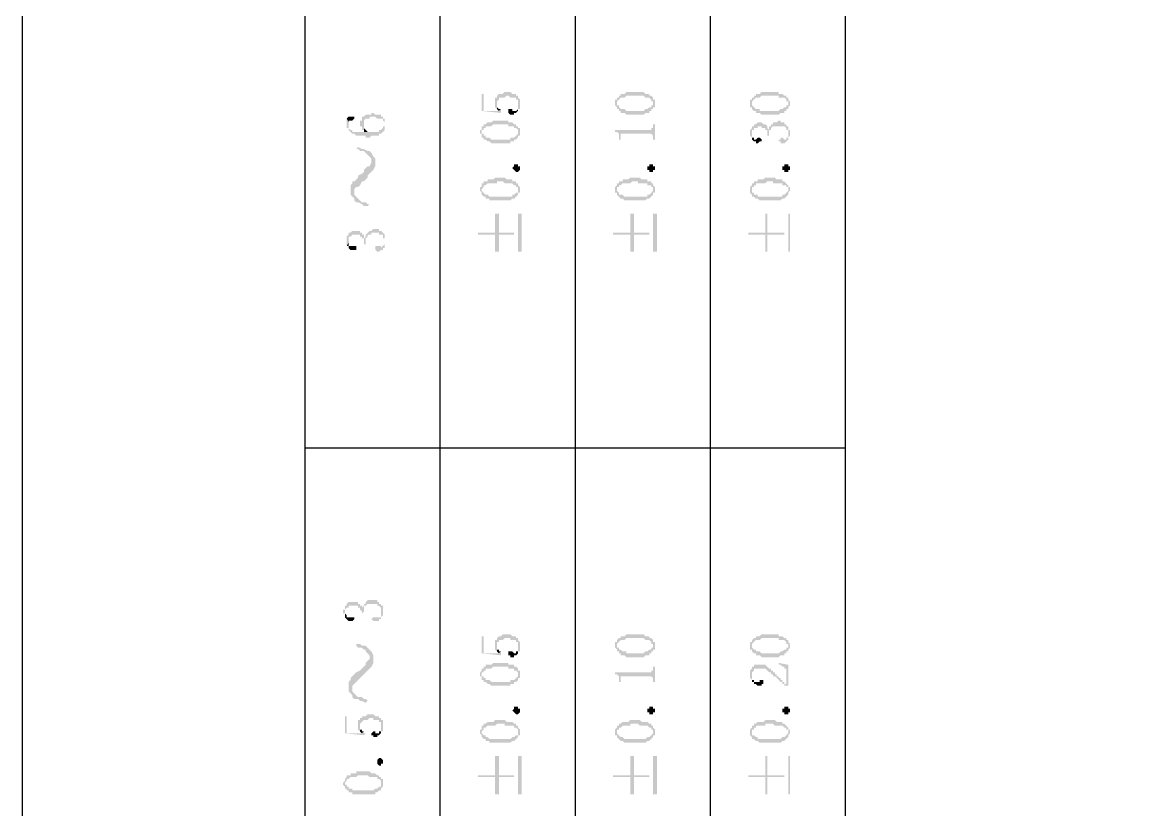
# Model space of a CAD drawing. Header units: inches. Extents: x 3613 to 8393, y -2205 to -794.
# Drawn here: x 7005.62 to 7031.83, y -1141.56 to -1122.88 of the extents above; entities that cross this region are included whole.
import ezdxf

# ---------------------------------------------------------------- set-up
doc = ezdxf.new("R2010")
doc.units = ezdxf.units.IN
doc.header["$MEASUREMENT"] = 0

msp = doc.modelspace()

# ---------------------------------------------------------------- hatches: boundary and pattern name
at = {"transparency": 33554559}
for points in [[(7016.527, -1124.582), (7016.527, -1124.988), (7016.978, -1125.033), (7016.978, -1124.988), (7016.978, -1124.943), (7016.933, -1124.988), (7016.572, -1124.988), (7016.572, -1124.582)], [(7016.843, -1124.762), (7016.843, -1124.852), (7016.843, -1124.898), (7016.843, -1124.898), (7016.888, -1124.943), (7016.888, -1124.807), (7016.888, -1124.762), (7016.888, -1124.762), (7016.933, -1124.717), (7016.933, -1124.672), (7017.069, -1124.672), (7017.114, -1124.627), (7017.159, -1124.627), (7017.204, -1124.672), (7017.34, -1124.672), (7017.34, -1124.717), (7017.385, -1124.717), (7017.385, -1124.762), (7017.385, -1124.807), (7017.385, -1124.943), (7017.43, -1124.943), (7017.43, -1124.898), (7017.43, -1124.807), (7017.43, -1124.762), (7017.43, -1124.717), (7017.385, -1124.672), (7017.385, -1124.627), (7017.34, -1124.627), (7017.34, -1124.582), (7017.249, -1124.582), (7017.204, -1124.537), (7017.069, -1124.537), (7017.024, -1124.582), (7016.933, -1124.582), (7016.888, -1124.627), (7016.888, -1124.672), (7016.843, -1124.672), (7016.843, -1124.717)], [(7019.686, -1124.807), (7019.686, -1124.852), (7019.686, -1124.852), (7019.732, -1124.898), (7019.732, -1124.943), (7019.732, -1124.807), (7019.732, -1124.762), (7019.732, -1124.762), (7019.777, -1124.717), (7019.777, -1124.717), (7019.822, -1124.672), (7019.912, -1124.672), (7019.957, -1124.627), (7020.363, -1124.627), (7020.409, -1124.672), (7020.499, -1124.672), (7020.544, -1124.717), (7020.544, -1124.762), (7020.589, -1124.762), (7020.589, -1124.807), (7020.589, -1124.672), (7020.589, -1124.672), (7020.544, -1124.627), (7020.499, -1124.627), (7020.499, -1124.582), (7020.409, -1124.582), (7020.363, -1124.537), (7019.957, -1124.537), (7019.912, -1124.582), (7019.822, -1124.582), (7019.822, -1124.627), (7019.777, -1124.627), (7019.777, -1124.672), (7019.732, -1124.672), (7019.732, -1124.717), (7019.686, -1124.717), (7019.686, -1124.762), (7019.686, -1124.762)], [(7022.891, -1124.807), (7022.891, -1124.852), (7022.891, -1124.898), (7022.936, -1124.898), (7022.936, -1124.943), (7022.936, -1124.807), (7022.936, -1124.762), (7022.936, -1124.762), (7022.981, -1124.717), (7022.981, -1124.717), (7023.026, -1124.672), (7023.116, -1124.672), (7023.162, -1124.627), (7023.568, -1124.627), (7023.568, -1124.672), (7023.703, -1124.672), (7023.748, -1124.717), (7023.748, -1124.762), (7023.793, -1124.762), (7023.793, -1124.807), (7023.793, -1124.672), (7023.748, -1124.672), (7023.748, -1124.627), (7023.703, -1124.627), (7023.658, -1124.582), (7023.568, -1124.582), (7023.568, -1124.537), (7023.162, -1124.537), (7023.116, -1124.582), (7023.026, -1124.582), (7023.026, -1124.627), (7022.981, -1124.627), (7022.981, -1124.672), (7022.936, -1124.672), (7022.936, -1124.717), (7022.891, -1124.717), (7022.891, -1124.762), (7022.891, -1124.762)], [(7016.888, -1124.943), (7016.888, -1124.943), (7016.933, -1124.988), (7016.933, -1124.988), (7016.978, -1124.943), (7016.933, -1124.943), (7016.888, -1124.898), (7016.888, -1124.852), (7016.888, -1124.807)], [(7017.159, -1124.988), (7017.159, -1125.033), (7017.159, -1125.033), (7017.204, -1125.078), (7017.294, -1125.078), (7017.294, -1125.033), (7017.34, -1125.033), (7017.385, -1124.988), (7017.385, -1124.807), (7017.385, -1124.898), (7017.385, -1124.943), (7017.385, -1124.943), (7017.34, -1124.988), (7017.249, -1124.988), (7017.249, -1124.943), (7017.159, -1124.943)], [(7019.732, -1124.943), (7019.777, -1124.943), (7019.777, -1124.988), (7019.822, -1124.988), (7019.822, -1125.033), (7019.912, -1125.033), (7019.957, -1125.078), (7020.363, -1125.078), (7020.409, -1125.033), (7020.499, -1125.033), (7020.499, -1124.988), (7020.544, -1124.988), (7020.544, -1124.943), (7020.589, -1124.943), (7020.589, -1124.898), (7020.634, -1124.898), (7020.634, -1124.852), (7020.634, -1124.807), (7020.634, -1124.762), (7020.634, -1124.717), (7020.589, -1124.717), (7020.589, -1124.672), (7020.589, -1124.807), (7020.589, -1124.852), (7020.544, -1124.852), (7020.544, -1124.898), (7020.499, -1124.898), (7020.454, -1124.943), (7020.409, -1124.943), (7020.363, -1124.988), (7019.957, -1124.988), (7019.912, -1124.943), (7019.822, -1124.943), (7019.777, -1124.898), (7019.777, -1124.852), (7019.732, -1124.852), (7019.732, -1124.807), (7019.732, -1124.807)], [(7022.936, -1124.943), (7022.936, -1124.943), (7022.981, -1124.988), (7023.026, -1124.988), (7023.026, -1125.033), (7023.116, -1125.033), (7023.162, -1125.078), (7023.568, -1125.078), (7023.613, -1125.033), (7023.703, -1125.033), (7023.703, -1124.988), (7023.748, -1124.988), (7023.748, -1124.943), (7023.793, -1124.943), (7023.793, -1124.898), (7023.793, -1124.898), (7023.839, -1124.852), (7023.839, -1124.807), (7023.839, -1124.762), (7023.839, -1124.762), (7023.793, -1124.717), (7023.793, -1124.672), (7023.793, -1124.807), (7023.793, -1124.852), (7023.748, -1124.852), (7023.748, -1124.898), (7023.703, -1124.898), (7023.658, -1124.943), (7023.613, -1124.943), (7023.568, -1124.988), (7023.116, -1124.988), (7023.116, -1124.943), (7023.026, -1124.943), (7022.981, -1124.898), (7022.981, -1124.898), (7022.936, -1124.852), (7022.936, -1124.807), (7022.936, -1124.807)], [(7013.323, -1125.168), (7013.368, -1125.259), (7013.368, -1125.214), (7013.458, -1125.214), (7013.503, -1125.168), (7013.503, -1125.123), (7013.368, -1125.123)], [(7013.323, -1125.259), (7013.323, -1125.304), (7013.323, -1125.349), (7013.323, -1125.394), (7013.368, -1125.394), (7013.368, -1125.439), (7013.368, -1125.439), (7013.413, -1125.484), (7013.413, -1125.484), (7013.458, -1125.529), (7013.503, -1125.529), (7013.548, -1125.575), (7013.774, -1125.575), (7013.774, -1125.62), (7013.864, -1125.62), (7013.909, -1125.575), (7014.09, -1125.575), (7014.09, -1125.529), (7014.135, -1125.529), (7014.18, -1125.484), (7014.18, -1125.484), (7014.225, -1125.439), (7014.225, -1125.304), (7014.225, -1125.349), (7014.18, -1125.349), (7014.18, -1125.394), (7014.18, -1125.394), (7014.135, -1125.439), (7014.09, -1125.439), (7014.09, -1125.484), (7013.458, -1125.484), (7013.458, -1125.439), (7013.413, -1125.439), (7013.368, -1125.394), (7013.368, -1125.349), (7013.368, -1125.259), (7013.323, -1125.168)], [(7013.639, -1125.304), (7013.639, -1125.349), (7013.684, -1125.349), (7013.684, -1125.394), (7013.684, -1125.439), (7013.729, -1125.439), (7013.729, -1125.259), (7013.729, -1125.214), (7013.729, -1125.214), (7013.774, -1125.168), (7013.864, -1125.168), (7013.864, -1125.123), (7014, -1125.123), (7014.045, -1125.168), (7014.18, -1125.168), (7014.18, -1125.214), (7014.18, -1125.214), (7014.225, -1125.259), (7014.225, -1125.439), (7014.225, -1125.394), (7014.225, -1125.349), (7014.225, -1125.304), (7014.225, -1125.259), (7014.225, -1125.214), (7014.225, -1125.168), (7014.18, -1125.168), (7014.18, -1125.123), (7014.135, -1125.123), (7014.135, -1125.078), (7014, -1125.078), (7013.955, -1125.033), (7013.909, -1125.033), (7013.909, -1125.078), (7013.774, -1125.078), (7013.729, -1125.123), (7013.684, -1125.123), (7013.684, -1125.168), (7013.684, -1125.214), (7013.639, -1125.214), (7013.639, -1125.259)], [(7013.729, -1125.439), (7013.729, -1125.484), (7013.819, -1125.484), (7013.774, -1125.439), (7013.774, -1125.439), (7013.729, -1125.394), (7013.729, -1125.304), (7013.729, -1125.304)], [(7016.482, -1125.484), (7016.482, -1125.529), (7016.527, -1125.529), (7016.527, -1125.575), (7016.527, -1125.62), (7016.527, -1125.484), (7016.527, -1125.439), (7016.572, -1125.439), (7016.572, -1125.394), (7016.617, -1125.394), (7016.617, -1125.349), (7016.753, -1125.349), (7016.798, -1125.304), (7017.159, -1125.304), (7017.159, -1125.349), (7017.294, -1125.349), (7017.294, -1125.394), (7017.34, -1125.394), (7017.385, -1125.439), (7017.385, -1125.484), (7017.385, -1125.349), (7017.34, -1125.349), (7017.34, -1125.304), (7017.294, -1125.304), (7017.249, -1125.259), (7017.159, -1125.259), (7017.159, -1125.214), (7016.798, -1125.214), (7016.753, -1125.259), (7016.663, -1125.259), (7016.617, -1125.304), (7016.572, -1125.304), (7016.572, -1125.349), (7016.527, -1125.349), (7016.527, -1125.394), (7016.527, -1125.439), (7016.482, -1125.439)], [(7016.527, -1125.62), (7016.572, -1125.62), (7016.572, -1125.665), (7016.617, -1125.665), (7016.663, -1125.71), (7016.708, -1125.71), (7016.753, -1125.755), (7017.204, -1125.755), (7017.204, -1125.71), (7017.294, -1125.71), (7017.294, -1125.665), (7017.34, -1125.665), (7017.385, -1125.62), (7017.385, -1125.575), (7017.43, -1125.575), (7017.43, -1125.529), (7017.43, -1125.484), (7017.43, -1125.439), (7017.43, -1125.394), (7017.385, -1125.394), (7017.385, -1125.349), (7017.385, -1125.529), (7017.385, -1125.529), (7017.34, -1125.575), (7017.34, -1125.575), (7017.294, -1125.62), (7017.204, -1125.62), (7017.204, -1125.665), (7016.753, -1125.665), (7016.708, -1125.62), (7016.617, -1125.62), (7016.617, -1125.575), (7016.572, -1125.575), (7016.572, -1125.529), (7016.527, -1125.529), (7016.527, -1125.484)], [(7019.686, -1125.439), (7019.686, -1125.484), (7019.732, -1125.484), (7019.777, -1125.529), (7019.777, -1125.62), (7019.777, -1125.665), (7019.822, -1125.665), (7019.822, -1125.575), (7019.822, -1125.529), (7020.544, -1125.529), (7020.589, -1125.575), (7020.589, -1125.665), (7020.634, -1125.665), (7020.634, -1125.304), (7020.589, -1125.304), (7020.589, -1125.349), (7020.589, -1125.394), (7020.544, -1125.394), (7020.544, -1125.439), (7020.499, -1125.439)], [(7022.891, -1125.484), (7022.891, -1125.529), (7022.891, -1125.575), (7022.891, -1125.575), (7022.936, -1125.62), (7022.936, -1125.529), (7022.936, -1125.484), (7022.936, -1125.439), (7022.981, -1125.439), (7022.981, -1125.394), (7023.071, -1125.394), (7023.071, -1125.349), (7023.162, -1125.349), (7023.162, -1125.394), (7023.252, -1125.394), (7023.252, -1125.439), (7023.297, -1125.439), (7023.297, -1125.529), (7023.297, -1125.575), (7023.342, -1125.575), (7023.342, -1125.529), (7023.342, -1125.439), (7023.387, -1125.439), (7023.387, -1125.394), (7023.387, -1125.394), (7023.432, -1125.349), (7023.703, -1125.349), (7023.748, -1125.394), (7023.748, -1125.439), (7023.793, -1125.439), (7023.793, -1125.484), (7023.793, -1125.529), (7023.793, -1125.349), (7023.748, -1125.349), (7023.748, -1125.304), (7023.703, -1125.304), (7023.703, -1125.259), (7023.613, -1125.259), (7023.613, -1125.214), (7023.568, -1125.214), (7023.523, -1125.259), (7023.432, -1125.259), (7023.432, -1125.304), (7023.387, -1125.304), (7023.387, -1125.349), (7023.342, -1125.349), (7023.342, -1125.394), (7023.342, -1125.439), (7023.297, -1125.394), (7023.297, -1125.349), (7023.297, -1125.349), (7023.252, -1125.304), (7023.207, -1125.304), (7023.162, -1125.259), (7023.071, -1125.259), (7023.026, -1125.304), (7022.981, -1125.304), (7022.981, -1125.349), (7022.936, -1125.349), (7022.936, -1125.394), (7022.936, -1125.394), (7022.891, -1125.439)], [(7023.568, -1125.71), (7023.613, -1125.71), (7023.613, -1125.755), (7023.703, -1125.755), (7023.748, -1125.71), (7023.748, -1125.71), (7023.793, -1125.665), (7023.793, -1125.62), (7023.793, -1125.62), (7023.839, -1125.575), (7023.839, -1125.529), (7023.839, -1125.484), (7023.839, -1125.439), (7023.793, -1125.439), (7023.793, -1125.349), (7023.793, -1125.529), (7023.793, -1125.575), (7023.793, -1125.62), (7023.748, -1125.62), (7023.748, -1125.665), (7023.703, -1125.665), (7023.658, -1125.62), (7023.613, -1125.62), (7023.613, -1125.665), (7023.568, -1125.665)], [(7022.936, -1125.62), (7022.936, -1125.665), (7022.936, -1125.665), (7022.981, -1125.71), (7023.026, -1125.71), (7023.026, -1125.755), (7023.071, -1125.755), (7023.116, -1125.71), (7023.162, -1125.71), (7023.162, -1125.665), (7023.162, -1125.665), (7023.116, -1125.62), (7023.071, -1125.62), (7023.026, -1125.665), (7022.981, -1125.665), (7022.981, -1125.62), (7022.936, -1125.62), (7022.936, -1125.529), (7022.936, -1125.529)], [(7013.548, -1125.891), (7013.594, -1125.891), (7013.639, -1125.936), (7013.729, -1125.936), (7013.774, -1125.981), (7013.819, -1126.026), (7013.819, -1126.026), (7013.864, -1126.071), (7013.909, -1126.116), (7013.909, -1126.432), (7013.909, -1126.432), (7013.955, -1126.387), (7014, -1126.297), (7014, -1126.116), (7013.955, -1126.071), (7013.909, -1125.981), (7013.909, -1125.981), (7013.864, -1125.936), (7013.819, -1125.936), (7013.729, -1125.891), (7013.684, -1125.891), (7013.594, -1125.845)], [(7013.413, -1126.883), (7013.413, -1126.974), (7013.458, -1127.019), (7013.503, -1127.064), (7013.503, -1126.838), (7013.548, -1126.793), (7013.594, -1126.793), (7013.639, -1126.748), (7013.684, -1126.658), (7013.729, -1126.658), (7013.774, -1126.613), (7013.819, -1126.568), (7013.819, -1126.522), (7013.864, -1126.477), (7013.909, -1126.432), (7013.909, -1126.161), (7013.909, -1126.206), (7013.864, -1126.297), (7013.819, -1126.297), (7013.774, -1126.342), (7013.729, -1126.387), (7013.729, -1126.432), (7013.684, -1126.477), (7013.594, -1126.522), (7013.594, -1126.568), (7013.548, -1126.613), (7013.503, -1126.658), (7013.458, -1126.658), (7013.458, -1126.703), (7013.413, -1126.748), (7013.413, -1126.838)], [(7017.43, -1126.342), (7017.43, -1126.387), (7017.43, -1126.387), (7017.385, -1126.432), (7017.34, -1126.432), (7017.294, -1126.387), (7017.294, -1126.387), (7017.249, -1126.342), (7017.249, -1126.342), (7017.294, -1126.297), (7017.294, -1126.252), (7017.385, -1126.252), (7017.385, -1126.297), (7017.43, -1126.297), (7017.43, -1126.342)], [(7020.634, -1126.342), (7020.634, -1126.387), (7020.589, -1126.387), (7020.589, -1126.432), (7020.499, -1126.432), (7020.499, -1126.387), (7020.454, -1126.387), (7020.454, -1126.342), (7020.454, -1126.297), (7020.499, -1126.297), (7020.499, -1126.252), (7020.589, -1126.252), (7020.589, -1126.297), (7020.634, -1126.297), (7020.634, -1126.342)], [(7023.839, -1126.342), (7023.839, -1126.387), (7023.793, -1126.387), (7023.793, -1126.432), (7023.703, -1126.432), (7023.703, -1126.387), (7023.658, -1126.387), (7023.658, -1126.342), (7023.658, -1126.297), (7023.703, -1126.297), (7023.703, -1126.252), (7023.793, -1126.252), (7023.793, -1126.297), (7023.839, -1126.297), (7023.839, -1126.342)], [(7016.482, -1126.838), (7016.482, -1126.883), (7016.482, -1126.883), (7016.527, -1126.929), (7016.527, -1126.974), (7016.527, -1126.838), (7016.527, -1126.838), (7016.572, -1126.793), (7016.572, -1126.748), (7016.617, -1126.748), (7016.663, -1126.703), (7016.888, -1126.703), (7016.888, -1126.658), (7017.024, -1126.658), (7017.069, -1126.703), (7017.249, -1126.703), (7017.294, -1126.748), (7017.34, -1126.748), (7017.34, -1126.793), (7017.385, -1126.793), (7017.385, -1126.838), (7017.385, -1126.703), (7017.34, -1126.703), (7017.34, -1126.658), (7017.249, -1126.658), (7017.249, -1126.613), (7017.114, -1126.613), (7017.069, -1126.568), (7016.843, -1126.568), (7016.798, -1126.613), (7016.663, -1126.613), (7016.663, -1126.658), (7016.572, -1126.658), (7016.572, -1126.703), (7016.527, -1126.703), (7016.527, -1126.748), (7016.527, -1126.793), (7016.482, -1126.793)], [(7016.527, -1126.974), (7016.572, -1127.019), (7016.617, -1127.019), (7016.617, -1127.064), (7016.708, -1127.064), (7016.708, -1127.109), (7017.204, -1127.109), (7017.249, -1127.064), (7017.294, -1127.064), (7017.34, -1127.019), (7017.34, -1127.019), (7017.385, -1126.974), (7017.385, -1126.929), (7017.43, -1126.929), (7017.43, -1126.883), (7017.43, -1126.838), (7017.43, -1126.793), (7017.43, -1126.793), (7017.385, -1126.748), (7017.385, -1126.883), (7017.385, -1126.929), (7017.34, -1126.929), (7017.294, -1126.974), (7017.249, -1126.974), (7017.249, -1127.019), (7016.708, -1127.019), (7016.663, -1126.974), (7016.617, -1126.974), (7016.572, -1126.929), (7016.572, -1126.929), (7016.527, -1126.883), (7016.527, -1126.838)], [(7019.686, -1126.838), (7019.686, -1126.883), (7019.686, -1126.929), (7019.732, -1126.929), (7019.732, -1126.974), (7019.732, -1126.838), (7019.732, -1126.793), (7019.777, -1126.793), (7019.777, -1126.748), (7019.822, -1126.748), (7019.867, -1126.703), (7020.047, -1126.703), (7020.093, -1126.658), (7020.228, -1126.658), (7020.228, -1126.703), (7020.454, -1126.703), (7020.454, -1126.748), (7020.544, -1126.748), (7020.544, -1126.793), (7020.589, -1126.793), (7020.589, -1126.838), (7020.589, -1126.703), (7020.544, -1126.703), (7020.544, -1126.658), (7020.454, -1126.658), (7020.454, -1126.613), (7020.318, -1126.613), (7020.273, -1126.568), (7020.047, -1126.568), (7020.002, -1126.613), (7019.867, -1126.613), (7019.867, -1126.658), (7019.777, -1126.658), (7019.777, -1126.703), (7019.732, -1126.703), (7019.732, -1126.748), (7019.732, -1126.748), (7019.686, -1126.793)], [(7019.732, -1126.974), (7019.777, -1127.019), (7019.777, -1127.019), (7019.822, -1127.064), (7019.867, -1127.064), (7019.912, -1127.109), (7020.409, -1127.109), (7020.454, -1127.064), (7020.499, -1127.064), (7020.544, -1127.019), (7020.544, -1127.019), (7020.589, -1126.974), (7020.589, -1126.929), (7020.634, -1126.929), (7020.634, -1126.883), (7020.634, -1126.838), (7020.634, -1126.793), (7020.634, -1126.793), (7020.589, -1126.748), (7020.589, -1126.883), (7020.589, -1126.883), (7020.544, -1126.929), (7020.544, -1126.929), (7020.499, -1126.974), (7020.454, -1126.974), (7020.454, -1127.019), (7019.912, -1127.019), (7019.867, -1126.974), (7019.777, -1126.974), (7019.777, -1126.929), (7019.777, -1126.929), (7019.732, -1126.883), (7019.732, -1126.838)], [(7022.891, -1126.838), (7022.891, -1126.883), (7022.891, -1126.929), (7022.891, -1126.929), (7022.936, -1126.974), (7022.936, -1126.838), (7022.936, -1126.793), (7022.981, -1126.793), (7022.981, -1126.748), (7023.026, -1126.748), (7023.026, -1126.703), (7023.252, -1126.703), (7023.297, -1126.658), (7023.432, -1126.658), (7023.432, -1126.703), (7023.658, -1126.703), (7023.658, -1126.748), (7023.748, -1126.748), (7023.748, -1126.793), (7023.793, -1126.793), (7023.793, -1126.838), (7023.793, -1126.748), (7023.748, -1126.703), (7023.748, -1126.703), (7023.703, -1126.658), (7023.658, -1126.658), (7023.658, -1126.613), (7023.523, -1126.613), (7023.478, -1126.568), (7023.252, -1126.568), (7023.207, -1126.613), (7023.071, -1126.613), (7023.071, -1126.658), (7022.981, -1126.658), (7022.981, -1126.703), (7022.936, -1126.703), (7022.936, -1126.748), (7022.936, -1126.748), (7022.891, -1126.793)], [(7022.936, -1126.974), (7022.936, -1127.019), (7022.981, -1127.019), (7023.026, -1127.064), (7023.071, -1127.064), (7023.116, -1127.109), (7023.613, -1127.109), (7023.658, -1127.064), (7023.703, -1127.064), (7023.748, -1127.019), (7023.748, -1127.019), (7023.793, -1126.974), (7023.793, -1126.929), (7023.793, -1126.929), (7023.839, -1126.883), (7023.839, -1126.838), (7023.839, -1126.793), (7023.793, -1126.793), (7023.793, -1126.748), (7023.793, -1126.883), (7023.793, -1126.883), (7023.748, -1126.929), (7023.748, -1126.929), (7023.703, -1126.974), (7023.658, -1126.974), (7023.658, -1127.019), (7023.071, -1127.019), (7023.071, -1126.974), (7022.981, -1126.974), (7022.981, -1126.929), (7022.936, -1126.929), (7022.936, -1126.883), (7022.936, -1126.838)], [(7013.503, -1127.064), (7013.503, -1127.109), (7013.548, -1127.154), (7013.594, -1127.154), (7013.684, -1127.199), (7013.729, -1127.244), (7013.819, -1127.244), (7013.864, -1127.199), (7013.819, -1127.199), (7013.774, -1127.154), (7013.684, -1127.154), (7013.639, -1127.109), (7013.594, -1127.064), (7013.594, -1127.064), (7013.548, -1127.019), (7013.503, -1126.974), (7013.503, -1126.929)], [(7016.437, -1127.876), (7016.437, -1127.921), (7016.843, -1127.921), (7016.843, -1128.328), (7016.933, -1128.328), (7016.933, -1127.921), (7017.294, -1127.921), (7017.294, -1127.876), (7016.933, -1127.876), (7016.933, -1127.425), (7016.843, -1127.425), (7016.843, -1127.876)], [(7017.475, -1128.328), (7017.475, -1127.425), (7017.385, -1127.425), (7017.385, -1128.328)], [(7019.641, -1127.876), (7019.641, -1127.921), (7020.047, -1127.921), (7020.047, -1128.328), (7020.138, -1128.328), (7020.138, -1127.921), (7020.499, -1127.921), (7020.499, -1127.876), (7020.138, -1127.876), (7020.138, -1127.425), (7020.047, -1127.425), (7020.047, -1127.876)], [(7020.679, -1128.328), (7020.679, -1127.425), (7020.589, -1127.425), (7020.589, -1128.328)], [(7022.846, -1127.876), (7022.846, -1127.921), (7023.252, -1127.921), (7023.252, -1128.328), (7023.297, -1128.328), (7023.297, -1127.921), (7023.703, -1127.921), (7023.703, -1127.876), (7023.297, -1127.876), (7023.297, -1127.425), (7023.252, -1127.425), (7023.252, -1127.876)], [(7023.839, -1128.328), (7023.839, -1127.425), (7023.793, -1127.425), (7023.793, -1128.328)], [(7013.323, -1128.057), (7013.323, -1128.147), (7013.323, -1128.192), (7013.368, -1128.102), (7013.368, -1128.057), (7013.368, -1128.012), (7013.368, -1127.967), (7013.413, -1127.967), (7013.458, -1127.921), (7013.639, -1127.921), (7013.639, -1127.967), (7013.684, -1127.967), (7013.684, -1128.012), (7013.729, -1128.012), (7013.729, -1128.057), (7013.729, -1128.147), (7013.774, -1128.147), (7013.774, -1128.057), (7013.774, -1128.012), (7013.774, -1128.012), (7013.819, -1127.967), (7013.819, -1127.921), (7013.909, -1127.921), (7013.909, -1127.876), (7014.09, -1127.876), (7014.09, -1127.921), (7014.18, -1127.921), (7014.18, -1127.967), (7014.18, -1128.012), (7014.225, -1128.012), (7014.225, -1128.102), (7014.225, -1127.921), (7014.225, -1127.921), (7014.18, -1127.876), (7014.18, -1127.876), (7014.135, -1127.831), (7014.09, -1127.831), (7014.09, -1127.786), (7013.955, -1127.786), (7013.909, -1127.831), (7013.864, -1127.831), (7013.819, -1127.876), (7013.819, -1127.876), (7013.774, -1127.921), (7013.774, -1127.967), (7013.729, -1128.012), (7013.729, -1127.967), (7013.729, -1127.921), (7013.684, -1127.921), (7013.684, -1127.876), (7013.639, -1127.876), (7013.639, -1127.831), (7013.458, -1127.831), (7013.413, -1127.876), (7013.368, -1127.876), (7013.368, -1127.921), (7013.368, -1127.921), (7013.323, -1127.967)], [(7014, -1128.237), (7014, -1128.283), (7014, -1128.283), (7014.045, -1128.328), (7014.09, -1128.328), (7014.135, -1128.283), (7014.18, -1128.283), (7014.18, -1128.237), (7014.225, -1128.237), (7014.225, -1128.192), (7014.225, -1128.147), (7014.225, -1128.057), (7014.225, -1128.012), (7014.225, -1127.967), (7014.225, -1127.921), (7014.225, -1128.102), (7014.225, -1128.147), (7014.18, -1128.192), (7014.18, -1128.192), (7014.135, -1128.237), (7014.135, -1128.192), (7014, -1128.192)], [(7013.323, -1128.192), (7013.368, -1128.192), (7013.368, -1128.237), (7013.368, -1128.237), (7013.413, -1128.283), (7013.548, -1128.283), (7013.548, -1128.237), (7013.548, -1128.192), (7013.368, -1128.192), (7013.368, -1128.147), (7013.368, -1128.102), (7013.368, -1128.102)], [(7013.233, -1136.858), (7013.233, -1136.903), (7013.278, -1136.903), (7013.278, -1136.948), (7013.278, -1136.858), (7013.278, -1136.813), (7013.323, -1136.767), (7013.368, -1136.767), (7013.368, -1136.722), (7013.594, -1136.722), (7013.594, -1136.767), (7013.639, -1136.767), (7013.639, -1136.813), (7013.639, -1136.813), (7013.684, -1136.858), (7013.684, -1136.903), (7013.684, -1136.903), (7013.729, -1136.858), (7013.729, -1136.813), (7013.729, -1136.767), (7013.729, -1136.722), (7013.774, -1136.722), (7013.819, -1136.677), (7014.045, -1136.677), (7014.045, -1136.722), (7014.09, -1136.722), (7014.135, -1136.767), (7014.135, -1136.858), (7014.135, -1136.677), (7014.09, -1136.677), (7014.09, -1136.632), (7014.045, -1136.632), (7014.045, -1136.587), (7013.819, -1136.587), (7013.774, -1136.632), (7013.774, -1136.677), (7013.729, -1136.677), (7013.729, -1136.722), (7013.729, -1136.722), (7013.684, -1136.767), (7013.684, -1136.722), (7013.639, -1136.722), (7013.639, -1136.677), (7013.594, -1136.677), (7013.594, -1136.632), (7013.368, -1136.632), (7013.323, -1136.677), (7013.323, -1136.722), (7013.278, -1136.722), (7013.278, -1136.767), (7013.278, -1136.813), (7013.233, -1136.813)], [(7013.278, -1136.948), (7013.278, -1136.993), (7013.278, -1136.993), (7013.323, -1137.038), (7013.323, -1137.038), (7013.368, -1137.083), (7013.458, -1137.083), (7013.503, -1137.038), (7013.503, -1136.993), (7013.323, -1136.993), (7013.323, -1136.948), (7013.323, -1136.948), (7013.278, -1136.903), (7013.278, -1136.858)], [(7013.909, -1137.038), (7013.909, -1137.038), (7013.955, -1137.083), (7014.09, -1137.083), (7014.09, -1137.038), (7014.135, -1137.038), (7014.135, -1136.993), (7014.18, -1136.948), (7014.18, -1136.903), (7014.18, -1136.858), (7014.18, -1136.767), (7014.18, -1136.722), (7014.135, -1136.722), (7014.135, -1136.903), (7014.135, -1136.948), (7014.135, -1136.993), (7013.955, -1136.993)], [(7016.527, -1137.444), (7016.527, -1137.851), (7016.978, -1137.896), (7016.978, -1137.851), (7016.978, -1137.805), (7016.933, -1137.851), (7016.572, -1137.851), (7016.572, -1137.444)], [(7016.843, -1137.625), (7016.843, -1137.715), (7016.843, -1137.76), (7016.843, -1137.76), (7016.888, -1137.805), (7016.888, -1137.67), (7016.888, -1137.58), (7016.933, -1137.58), (7016.933, -1137.535), (7017.024, -1137.535), (7017.069, -1137.489), (7017.204, -1137.489), (7017.204, -1137.535), (7017.34, -1137.535), (7017.34, -1137.58), (7017.385, -1137.58), (7017.385, -1137.625), (7017.385, -1137.67), (7017.385, -1137.805), (7017.43, -1137.805), (7017.43, -1137.76), (7017.43, -1137.67), (7017.43, -1137.625), (7017.43, -1137.58), (7017.385, -1137.535), (7017.385, -1137.489), (7017.34, -1137.489), (7017.34, -1137.444), (7017.249, -1137.444), (7017.204, -1137.399), (7017.024, -1137.399), (7016.978, -1137.444), (7016.933, -1137.444), (7016.888, -1137.489), (7016.888, -1137.535), (7016.843, -1137.535), (7016.843, -1137.58)], [(7019.686, -1137.67), (7019.686, -1137.715), (7019.686, -1137.715), (7019.732, -1137.76), (7019.732, -1137.805), (7019.732, -1137.67), (7019.732, -1137.625), (7019.732, -1137.625), (7019.777, -1137.58), (7019.777, -1137.58), (7019.822, -1137.535), (7019.912, -1137.535), (7019.957, -1137.489), (7020.363, -1137.489), (7020.409, -1137.535), (7020.499, -1137.535), (7020.544, -1137.58), (7020.544, -1137.625), (7020.589, -1137.625), (7020.589, -1137.67), (7020.589, -1137.535), (7020.589, -1137.535), (7020.544, -1137.489), (7020.499, -1137.489), (7020.499, -1137.444), (7020.409, -1137.444), (7020.363, -1137.399), (7019.957, -1137.399), (7019.912, -1137.444), (7019.822, -1137.444), (7019.822, -1137.489), (7019.777, -1137.489), (7019.732, -1137.535), (7019.732, -1137.58), (7019.686, -1137.58), (7019.686, -1137.625), (7019.686, -1137.625)], [(7022.891, -1137.67), (7022.891, -1137.715), (7022.891, -1137.76), (7022.936, -1137.76), (7022.936, -1137.805), (7022.936, -1137.67), (7022.936, -1137.625), (7022.936, -1137.625), (7022.981, -1137.58), (7022.981, -1137.58), (7023.026, -1137.535), (7023.116, -1137.535), (7023.162, -1137.489), (7023.568, -1137.489), (7023.568, -1137.535), (7023.703, -1137.535), (7023.748, -1137.58), (7023.748, -1137.625), (7023.793, -1137.625), (7023.793, -1137.67), (7023.793, -1137.535), (7023.748, -1137.535), (7023.748, -1137.489), (7023.703, -1137.489), (7023.658, -1137.444), (7023.568, -1137.444), (7023.568, -1137.399), (7023.162, -1137.399), (7023.116, -1137.444), (7023.026, -1137.444), (7023.026, -1137.489), (7022.981, -1137.489), (7022.936, -1137.535), (7022.936, -1137.58), (7022.891, -1137.58), (7022.891, -1137.625), (7022.891, -1137.625)], [(7013.548, -1137.67), (7013.548, -1137.67), (7013.594, -1137.715), (7013.684, -1137.715), (7013.729, -1137.76), (7013.774, -1137.76), (7013.774, -1137.805), (7013.819, -1137.851), (7013.864, -1137.896), (7013.864, -1138.212), (7013.864, -1138.212), (7013.909, -1138.166), (7013.955, -1138.076), (7013.955, -1137.896), (7013.909, -1137.805), (7013.864, -1137.76), (7013.864, -1137.76), (7013.819, -1137.715), (7013.774, -1137.67), (7013.684, -1137.67), (7013.639, -1137.625), (7013.548, -1137.625)], [(7016.888, -1137.805), (7016.888, -1137.805), (7016.933, -1137.851), (7016.933, -1137.851), (7016.978, -1137.805), (7016.933, -1137.805), (7016.933, -1137.76), (7016.888, -1137.76), (7016.888, -1137.715), (7016.888, -1137.67)], [(7017.159, -1137.851), (7017.159, -1137.896), (7017.204, -1137.896), (7017.204, -1137.941), (7017.294, -1137.941), (7017.294, -1137.896), (7017.34, -1137.896), (7017.385, -1137.851), (7017.385, -1137.67), (7017.385, -1137.76), (7017.385, -1137.805), (7017.34, -1137.805), (7017.34, -1137.851), (7017.294, -1137.851), (7017.249, -1137.805), (7017.159, -1137.805)], [(7019.732, -1137.805), (7019.777, -1137.805), (7019.777, -1137.851), (7019.822, -1137.851), (7019.822, -1137.896), (7019.912, -1137.896), (7019.957, -1137.941), (7020.363, -1137.941), (7020.409, -1137.896), (7020.499, -1137.896), (7020.499, -1137.851), (7020.544, -1137.851), (7020.544, -1137.805), (7020.589, -1137.805), (7020.589, -1137.76), (7020.634, -1137.76), (7020.634, -1137.715), (7020.634, -1137.67), (7020.634, -1137.625), (7020.634, -1137.58), (7020.589, -1137.58), (7020.589, -1137.535), (7020.589, -1137.67), (7020.589, -1137.715), (7020.544, -1137.715), (7020.544, -1137.76), (7020.499, -1137.76), (7020.454, -1137.805), (7020.409, -1137.805), (7020.363, -1137.851), (7019.957, -1137.851), (7019.957, -1137.805), (7019.867, -1137.805), (7019.822, -1137.76), (7019.777, -1137.76), (7019.777, -1137.715), (7019.732, -1137.715), (7019.732, -1137.67), (7019.732, -1137.67)], [(7022.936, -1137.805), (7022.936, -1137.805), (7022.981, -1137.851), (7023.026, -1137.851), (7023.026, -1137.896), (7023.116, -1137.896), (7023.162, -1137.941), (7023.568, -1137.941), (7023.613, -1137.896), (7023.703, -1137.896), (7023.703, -1137.851), (7023.748, -1137.851), (7023.748, -1137.805), (7023.793, -1137.805), (7023.793, -1137.76), (7023.793, -1137.76), (7023.839, -1137.715), (7023.839, -1137.67), (7023.839, -1137.625), (7023.839, -1137.625), (7023.793, -1137.58), (7023.793, -1137.535), (7023.793, -1137.67), (7023.793, -1137.715), (7023.748, -1137.715), (7023.748, -1137.76), (7023.703, -1137.76), (7023.658, -1137.805), (7023.613, -1137.805), (7023.568, -1137.851), (7023.162, -1137.851), (7023.116, -1137.805), (7023.026, -1137.805), (7023.026, -1137.76), (7022.981, -1137.76), (7022.936, -1137.715), (7022.936, -1137.67), (7022.936, -1137.67)], [(7013.368, -1138.663), (7013.368, -1138.753), (7013.413, -1138.798), (7013.458, -1138.843), (7013.458, -1138.618), (7013.503, -1138.573), (7013.548, -1138.528), (7013.594, -1138.482), (7013.639, -1138.437), (7013.684, -1138.392), (7013.729, -1138.347), (7013.774, -1138.302), (7013.774, -1138.302), (7013.819, -1138.257), (7013.864, -1138.212), (7013.864, -1137.941), (7013.864, -1137.986), (7013.819, -1138.031), (7013.774, -1138.076), (7013.774, -1138.121), (7013.729, -1138.166), (7013.684, -1138.212), (7013.639, -1138.257), (7013.548, -1138.302), (7013.548, -1138.302), (7013.503, -1138.347), (7013.458, -1138.392), (7013.413, -1138.437), (7013.413, -1138.482), (7013.368, -1138.528), (7013.368, -1138.573)], [(7016.482, -1138.347), (7016.482, -1138.392), (7016.527, -1138.392), (7016.527, -1138.437), (7016.527, -1138.482), (7016.527, -1138.347), (7016.527, -1138.302), (7016.572, -1138.302), (7016.572, -1138.257), (7016.617, -1138.257), (7016.617, -1138.212), (7016.753, -1138.212), (7016.798, -1138.166), (7017.159, -1138.166), (7017.159, -1138.212), (7017.294, -1138.212), (7017.294, -1138.257), (7017.34, -1138.257), (7017.385, -1138.302), (7017.385, -1138.347), (7017.385, -1138.212), (7017.385, -1138.212), (7017.34, -1138.166), (7017.294, -1138.166), (7017.294, -1138.121), (7017.159, -1138.121), (7017.159, -1138.076), (7016.798, -1138.076), (7016.753, -1138.121), (7016.617, -1138.121), (7016.617, -1138.166), (7016.572, -1138.166), (7016.572, -1138.212), (7016.527, -1138.212), (7016.527, -1138.257), (7016.527, -1138.257), (7016.482, -1138.302)], [(7016.527, -1138.482), (7016.572, -1138.482), (7016.572, -1138.528), (7016.617, -1138.528), (7016.663, -1138.573), (7016.708, -1138.573), (7016.753, -1138.618), (7017.204, -1138.618), (7017.204, -1138.573), (7017.294, -1138.573), (7017.294, -1138.528), (7017.34, -1138.528), (7017.385, -1138.482), (7017.385, -1138.437), (7017.43, -1138.437), (7017.43, -1138.392), (7017.43, -1138.347), (7017.43, -1138.302), (7017.43, -1138.257), (7017.385, -1138.257), (7017.385, -1138.212), (7017.385, -1138.347), (7017.385, -1138.392), (7017.385, -1138.392), (7017.34, -1138.437), (7017.34, -1138.437), (7017.294, -1138.482), (7017.204, -1138.482), (7017.204, -1138.528), (7016.753, -1138.528), (7016.708, -1138.482), (7016.617, -1138.482), (7016.617, -1138.437), (7016.572, -1138.437), (7016.572, -1138.392), (7016.527, -1138.392), (7016.527, -1138.347)], [(7019.686, -1138.302), (7019.686, -1138.347), (7019.732, -1138.347), (7019.777, -1138.392), (7019.777, -1138.437), (7019.777, -1138.528), (7019.822, -1138.528), (7019.822, -1138.437), (7019.822, -1138.392), (7020.544, -1138.392), (7020.589, -1138.437), (7020.589, -1138.528), (7020.634, -1138.528), (7020.634, -1138.166), (7020.589, -1138.166), (7020.589, -1138.212), (7020.589, -1138.257), (7020.544, -1138.257), (7020.544, -1138.302), (7020.499, -1138.302)], [(7022.891, -1138.347), (7022.891, -1138.392), (7022.891, -1138.437), (7022.891, -1138.437), (7022.936, -1138.482), (7022.936, -1138.347), (7022.936, -1138.302), (7022.936, -1138.302), (7022.981, -1138.257), (7022.981, -1138.212), (7023.252, -1138.212), (7023.297, -1138.257), (7023.297, -1138.257), (7023.342, -1138.302), (7023.387, -1138.302), (7023.387, -1138.347), (7023.432, -1138.347), (7023.432, -1138.392), (7023.478, -1138.392), (7023.523, -1138.437), (7023.523, -1138.437), (7023.568, -1138.482), (7023.568, -1138.482), (7023.613, -1138.528), (7023.658, -1138.528), (7023.658, -1138.573), (7023.703, -1138.573), (7023.703, -1138.618), (7023.748, -1138.618), (7023.748, -1138.573), (7023.703, -1138.573), (7023.703, -1138.528), (7023.658, -1138.528), (7023.658, -1138.482), (7023.613, -1138.482), (7023.613, -1138.437), (7023.568, -1138.437), (7023.568, -1138.392), (7023.523, -1138.392), (7023.523, -1138.347), (7023.478, -1138.347), (7023.478, -1138.302), (7023.432, -1138.302), (7023.432, -1138.257), (7023.387, -1138.257), (7023.387, -1138.212), (7023.342, -1138.212), (7023.297, -1138.166), (7023.297, -1138.166), (7023.252, -1138.121), (7022.981, -1138.121), (7022.981, -1138.166), (7022.936, -1138.166), (7022.936, -1138.212), (7022.936, -1138.212), (7022.891, -1138.257), (7022.891, -1138.302), (7022.891, -1138.302)], [(7023.568, -1138.076), (7023.568, -1138.121), (7023.613, -1138.121), (7023.658, -1138.166), (7023.703, -1138.166), (7023.703, -1138.212), (7023.748, -1138.212), (7023.748, -1138.618), (7023.793, -1138.618), (7023.793, -1138.121)], [(7022.936, -1138.482), (7022.936, -1138.528), (7022.981, -1138.528), (7022.981, -1138.573), (7023.026, -1138.573), (7023.071, -1138.618), (7023.162, -1138.618), (7023.162, -1138.573), (7023.207, -1138.573), (7023.207, -1138.528), (7023.207, -1138.482), (7023.116, -1138.482), (7023.116, -1138.528), (7022.981, -1138.528), (7022.981, -1138.482), (7022.936, -1138.482), (7022.936, -1138.437), (7022.936, -1138.392), (7022.936, -1138.392)], [(7013.458, -1138.843), (7013.458, -1138.889), (7013.503, -1138.934), (7013.594, -1138.934), (7013.639, -1138.979), (7013.684, -1138.979), (7013.774, -1139.024), (7013.819, -1138.979), (7013.774, -1138.934), (7013.729, -1138.934), (7013.684, -1138.889), (7013.594, -1138.889), (7013.548, -1138.843), (7013.548, -1138.843), (7013.503, -1138.798), (7013.458, -1138.753), (7013.458, -1138.708)], [(7013.594, -1139.52), (7013.594, -1139.611), (7013.594, -1139.656), (7013.594, -1139.656), (7013.639, -1139.701), (7013.639, -1139.566), (7013.639, -1139.52), (7013.639, -1139.52), (7013.684, -1139.475), (7013.684, -1139.475), (7013.729, -1139.43), (7013.819, -1139.43), (7013.864, -1139.385), (7013.955, -1139.385), (7013.955, -1139.43), (7014.09, -1139.43), (7014.09, -1139.475), (7014.135, -1139.475), (7014.135, -1139.52), (7014.135, -1139.566), (7014.135, -1139.701), (7014.18, -1139.701), (7014.18, -1139.656), (7014.18, -1139.566), (7014.18, -1139.52), (7014.18, -1139.43), (7014.135, -1139.43), (7014.135, -1139.385), (7014.09, -1139.385), (7014.09, -1139.34), (7014, -1139.34), (7013.955, -1139.295), (7013.819, -1139.295), (7013.774, -1139.34), (7013.684, -1139.34), (7013.684, -1139.385), (7013.639, -1139.385), (7013.639, -1139.43), (7013.594, -1139.43), (7013.594, -1139.475)], [(7017.43, -1139.205), (7017.43, -1139.25), (7017.43, -1139.25), (7017.385, -1139.295), (7017.34, -1139.295), (7017.294, -1139.25), (7017.294, -1139.25), (7017.249, -1139.205), (7017.249, -1139.205), (7017.294, -1139.159), (7017.294, -1139.114), (7017.385, -1139.114), (7017.385, -1139.159), (7017.43, -1139.159), (7017.43, -1139.205)], [(7020.634, -1139.205), (7020.634, -1139.25), (7020.589, -1139.25), (7020.589, -1139.295), (7020.499, -1139.295), (7020.499, -1139.25), (7020.454, -1139.25), (7020.454, -1139.205), (7020.454, -1139.159), (7020.499, -1139.159), (7020.499, -1139.114), (7020.589, -1139.114), (7020.589, -1139.159), (7020.634, -1139.159), (7020.634, -1139.205)], [(7023.839, -1139.205), (7023.839, -1139.25), (7023.793, -1139.25), (7023.793, -1139.295), (7023.703, -1139.295), (7023.703, -1139.25), (7023.658, -1139.25), (7023.658, -1139.205), (7023.658, -1139.159), (7023.703, -1139.159), (7023.703, -1139.114), (7023.793, -1139.114), (7023.793, -1139.159), (7023.839, -1139.159), (7023.839, -1139.205)], [(7013.278, -1139.34), (7013.278, -1139.746), (7013.729, -1139.791), (7013.774, -1139.746), (7013.729, -1139.746), (7013.729, -1139.701), (7013.684, -1139.746), (7013.323, -1139.746), (7013.323, -1139.34)], [(7013.639, -1139.701), (7013.639, -1139.701), (7013.684, -1139.746), (7013.684, -1139.746), (7013.729, -1139.701), (7013.684, -1139.701), (7013.684, -1139.656), (7013.639, -1139.656), (7013.639, -1139.611), (7013.639, -1139.566)], [(7013.909, -1139.746), (7013.909, -1139.791), (7013.955, -1139.791), (7013.955, -1139.836), (7014.045, -1139.836), (7014.045, -1139.791), (7014.09, -1139.791), (7014.135, -1139.746), (7014.135, -1139.566), (7014.135, -1139.656), (7014.135, -1139.701), (7014.09, -1139.701), (7014.09, -1139.746), (7014, -1139.746), (7014, -1139.701), (7013.955, -1139.701)], [(7016.482, -1139.701), (7016.482, -1139.746), (7016.482, -1139.746), (7016.527, -1139.791), (7016.527, -1139.836), (7016.527, -1139.701), (7016.527, -1139.701), (7016.572, -1139.656), (7016.572, -1139.611), (7016.617, -1139.611), (7016.663, -1139.566), (7016.843, -1139.566), (7016.888, -1139.52), (7017.069, -1139.52), (7017.069, -1139.566), (7017.294, -1139.566), (7017.294, -1139.611), (7017.34, -1139.611), (7017.385, -1139.656), (7017.385, -1139.701), (7017.385, -1139.566), (7017.34, -1139.566), (7017.34, -1139.52), (7017.294, -1139.52), (7017.249, -1139.475), (7017.114, -1139.475), (7017.069, -1139.43), (7016.843, -1139.43), (7016.798, -1139.475), (7016.663, -1139.475), (7016.617, -1139.52), (7016.572, -1139.52), (7016.572, -1139.566), (7016.527, -1139.566), (7016.527, -1139.611), (7016.527, -1139.656), (7016.482, -1139.656)], [(7019.686, -1139.701), (7019.686, -1139.746), (7019.686, -1139.791), (7019.732, -1139.791), (7019.732, -1139.836), (7019.732, -1139.701), (7019.732, -1139.656), (7019.777, -1139.656), (7019.777, -1139.611), (7019.822, -1139.611), (7019.867, -1139.566), (7020.047, -1139.566), (7020.047, -1139.52), (7020.228, -1139.52), (7020.273, -1139.566), (7020.454, -1139.566), (7020.499, -1139.611), (7020.544, -1139.611), (7020.544, -1139.656), (7020.589, -1139.656), (7020.589, -1139.701), (7020.589, -1139.566), (7020.544, -1139.566), (7020.544, -1139.52), (7020.499, -1139.52), (7020.454, -1139.475), (7020.318, -1139.475), (7020.273, -1139.43), (7020.047, -1139.43), (7020.002, -1139.475), (7019.867, -1139.475), (7019.822, -1139.52), (7019.777, -1139.52), (7019.777, -1139.566), (7019.732, -1139.566), (7019.732, -1139.611), (7019.732, -1139.611), (7019.686, -1139.656)], [(7022.891, -1139.701), (7022.891, -1139.746), (7022.891, -1139.791), (7022.891, -1139.791), (7022.936, -1139.836), (7022.936, -1139.701), (7022.936, -1139.656), (7022.981, -1139.656), (7022.981, -1139.611), (7023.026, -1139.611), (7023.026, -1139.566), (7023.252, -1139.566), (7023.252, -1139.52), (7023.432, -1139.52), (7023.478, -1139.566), (7023.658, -1139.566), (7023.703, -1139.611), (7023.748, -1139.611), (7023.748, -1139.656), (7023.793, -1139.656), (7023.793, -1139.701), (7023.793, -1139.611), (7023.748, -1139.566), (7023.748, -1139.566), (7023.703, -1139.52), (7023.658, -1139.52), (7023.658, -1139.475), (7023.523, -1139.475), (7023.478, -1139.43), (7023.252, -1139.43), (7023.207, -1139.475), (7023.071, -1139.475), (7023.026, -1139.52), (7022.981, -1139.52), (7022.981, -1139.566), (7022.936, -1139.566), (7022.936, -1139.611), (7022.936, -1139.611), (7022.891, -1139.656)], [(7016.527, -1139.836), (7016.572, -1139.881), (7016.617, -1139.881), (7016.617, -1139.927), (7016.708, -1139.927), (7016.708, -1139.972), (7017.204, -1139.972), (7017.249, -1139.927), (7017.294, -1139.927), (7017.34, -1139.881), (7017.34, -1139.881), (7017.385, -1139.836), (7017.385, -1139.791), (7017.43, -1139.791), (7017.43, -1139.746), (7017.43, -1139.701), (7017.43, -1139.656), (7017.43, -1139.656), (7017.385, -1139.611), (7017.385, -1139.746), (7017.385, -1139.791), (7017.34, -1139.791), (7017.294, -1139.836), (7017.249, -1139.836), (7017.204, -1139.881), (7016.708, -1139.881), (7016.663, -1139.836), (7016.617, -1139.836), (7016.617, -1139.791), (7016.572, -1139.791), (7016.527, -1139.746), (7016.527, -1139.701)], [(7019.732, -1139.836), (7019.777, -1139.881), (7019.777, -1139.881), (7019.822, -1139.927), (7019.867, -1139.927), (7019.912, -1139.972), (7020.409, -1139.972), (7020.454, -1139.927), (7020.499, -1139.927), (7020.544, -1139.881), (7020.544, -1139.881), (7020.589, -1139.836), (7020.589, -1139.791), (7020.634, -1139.791), (7020.634, -1139.746), (7020.634, -1139.701), (7020.634, -1139.656), (7020.634, -1139.656), (7020.589, -1139.611), (7020.589, -1139.746), (7020.589, -1139.746), (7020.544, -1139.791), (7020.544, -1139.791), (7020.499, -1139.836), (7020.454, -1139.836), (7020.409, -1139.881), (7019.912, -1139.881), (7019.867, -1139.836), (7019.822, -1139.836), (7019.777, -1139.791), (7019.777, -1139.791), (7019.732, -1139.746), (7019.732, -1139.701)], [(7022.936, -1139.836), (7022.936, -1139.881), (7022.981, -1139.881), (7023.026, -1139.927), (7023.071, -1139.927), (7023.116, -1139.972), (7023.613, -1139.972), (7023.658, -1139.927), (7023.703, -1139.927), (7023.748, -1139.881), (7023.748, -1139.881), (7023.793, -1139.836), (7023.793, -1139.791), (7023.793, -1139.791), (7023.839, -1139.746), (7023.839, -1139.701), (7023.839, -1139.656), (7023.793, -1139.656), (7023.793, -1139.611), (7023.793, -1139.746), (7023.793, -1139.746), (7023.748, -1139.791), (7023.748, -1139.791), (7023.703, -1139.836), (7023.658, -1139.836), (7023.613, -1139.881), (7023.071, -1139.881), (7023.071, -1139.836), (7023.026, -1139.836), (7022.981, -1139.791), (7022.936, -1139.791), (7022.936, -1139.746), (7022.936, -1139.701)], [(7014.18, -1140.423), (7014.18, -1140.468), (7014.135, -1140.468), (7014.135, -1140.513), (7014.09, -1140.513), (7014.045, -1140.468), (7014.045, -1140.423), (7014.045, -1140.378), (7014.045, -1140.378), (7014.09, -1140.333), (7014.135, -1140.333), (7014.18, -1140.378), (7014.18, -1140.423)], [(7016.437, -1140.739), (7016.437, -1140.784), (7016.843, -1140.784), (7016.843, -1141.19), (7016.933, -1141.19), (7016.933, -1140.784), (7017.294, -1140.784), (7017.294, -1140.739), (7016.933, -1140.739), (7016.933, -1140.288), (7016.843, -1140.288), (7016.843, -1140.739)], [(7017.475, -1141.19), (7017.475, -1140.288), (7017.385, -1140.288), (7017.385, -1141.19)], [(7019.641, -1140.739), (7019.641, -1140.784), (7020.047, -1140.784), (7020.047, -1141.19), (7020.138, -1141.19), (7020.138, -1140.784), (7020.499, -1140.784), (7020.499, -1140.739), (7020.138, -1140.739), (7020.138, -1140.288), (7020.047, -1140.288), (7020.047, -1140.739)], [(7020.679, -1141.19), (7020.679, -1140.288), (7020.589, -1140.288), (7020.589, -1141.19)], [(7022.846, -1140.739), (7022.846, -1140.784), (7023.252, -1140.784), (7023.252, -1141.19), (7023.297, -1141.19), (7023.297, -1140.784), (7023.703, -1140.784), (7023.703, -1140.739), (7023.297, -1140.739), (7023.297, -1140.288), (7023.252, -1140.288), (7023.252, -1140.739)], [(7023.839, -1141.19), (7023.839, -1140.288), (7023.793, -1140.288), (7023.793, -1141.19)], [(7013.233, -1140.92), (7013.233, -1140.965), (7013.278, -1141.01), (7013.278, -1141.055), (7013.278, -1140.92), (7013.278, -1140.92), (7013.323, -1140.874), (7013.323, -1140.829), (7013.368, -1140.829), (7013.413, -1140.784), (7013.548, -1140.784), (7013.594, -1140.739), (7013.819, -1140.739), (7013.864, -1140.784), (7014.045, -1140.784), (7014.045, -1140.829), (7014.09, -1140.829), (7014.135, -1140.874), (7014.135, -1140.92), (7014.135, -1140.784), (7014.09, -1140.784), (7014.09, -1140.739), (7014.045, -1140.739), (7014, -1140.694), (7013.909, -1140.694), (7013.864, -1140.649), (7013.548, -1140.649), (7013.548, -1140.694), (7013.413, -1140.694), (7013.413, -1140.739), (7013.323, -1140.739), (7013.323, -1140.784), (7013.323, -1140.784), (7013.278, -1140.829), (7013.278, -1140.874), (7013.278, -1140.874)], [(7013.278, -1141.055), (7013.323, -1141.055), (7013.323, -1141.1), (7013.368, -1141.1), (7013.368, -1141.145), (7013.458, -1141.145), (7013.458, -1141.19), (7014, -1141.19), (7014, -1141.145), (7014.045, -1141.145), (7014.09, -1141.1), (7014.135, -1141.1), (7014.135, -1141.055), (7014.135, -1141.055), (7014.18, -1141.01), (7014.18, -1140.965), (7014.18, -1140.92), (7014.18, -1140.874), (7014.18, -1140.829), (7014.135, -1140.829), (7014.135, -1140.965), (7014.135, -1141.01), (7014.09, -1141.01), (7014.045, -1141.055), (7014, -1141.055), (7013.955, -1141.1), (7013.458, -1141.1), (7013.458, -1141.055), (7013.368, -1141.055), (7013.368, -1141.01), (7013.323, -1141.01), (7013.323, -1140.965), (7013.278, -1140.965), (7013.278, -1140.92)]]:
    msp.add_hatch(color=256, dxfattribs=at).paths.add_polyline_path(points)

# ---------------------------------------------------------------- linework, layer by layer
msp.add_line((7012.33, -894.646), (7012.33, -1181.386))
msp.add_lwpolyline([(7425.623, -1185.646), (7425.623, -888.646), (7005.623, -888.646), (7005.623, -1185.646)], close=True)
for points in [[(7025.147, -894.646), (7025.147, -1181.386)], [(7015.534, -1067.038), (7015.534, -1160.056)], [(7018.739, -1067.038), (7018.739, -1160.056)], [(7021.943, -1067.038), (7021.943, -1160.056)], [(7012.33, -1132.976), (7025.147, -1132.976)]]:
    msp.add_lwpolyline(points)

doc.saveas('drawing.dxf')
